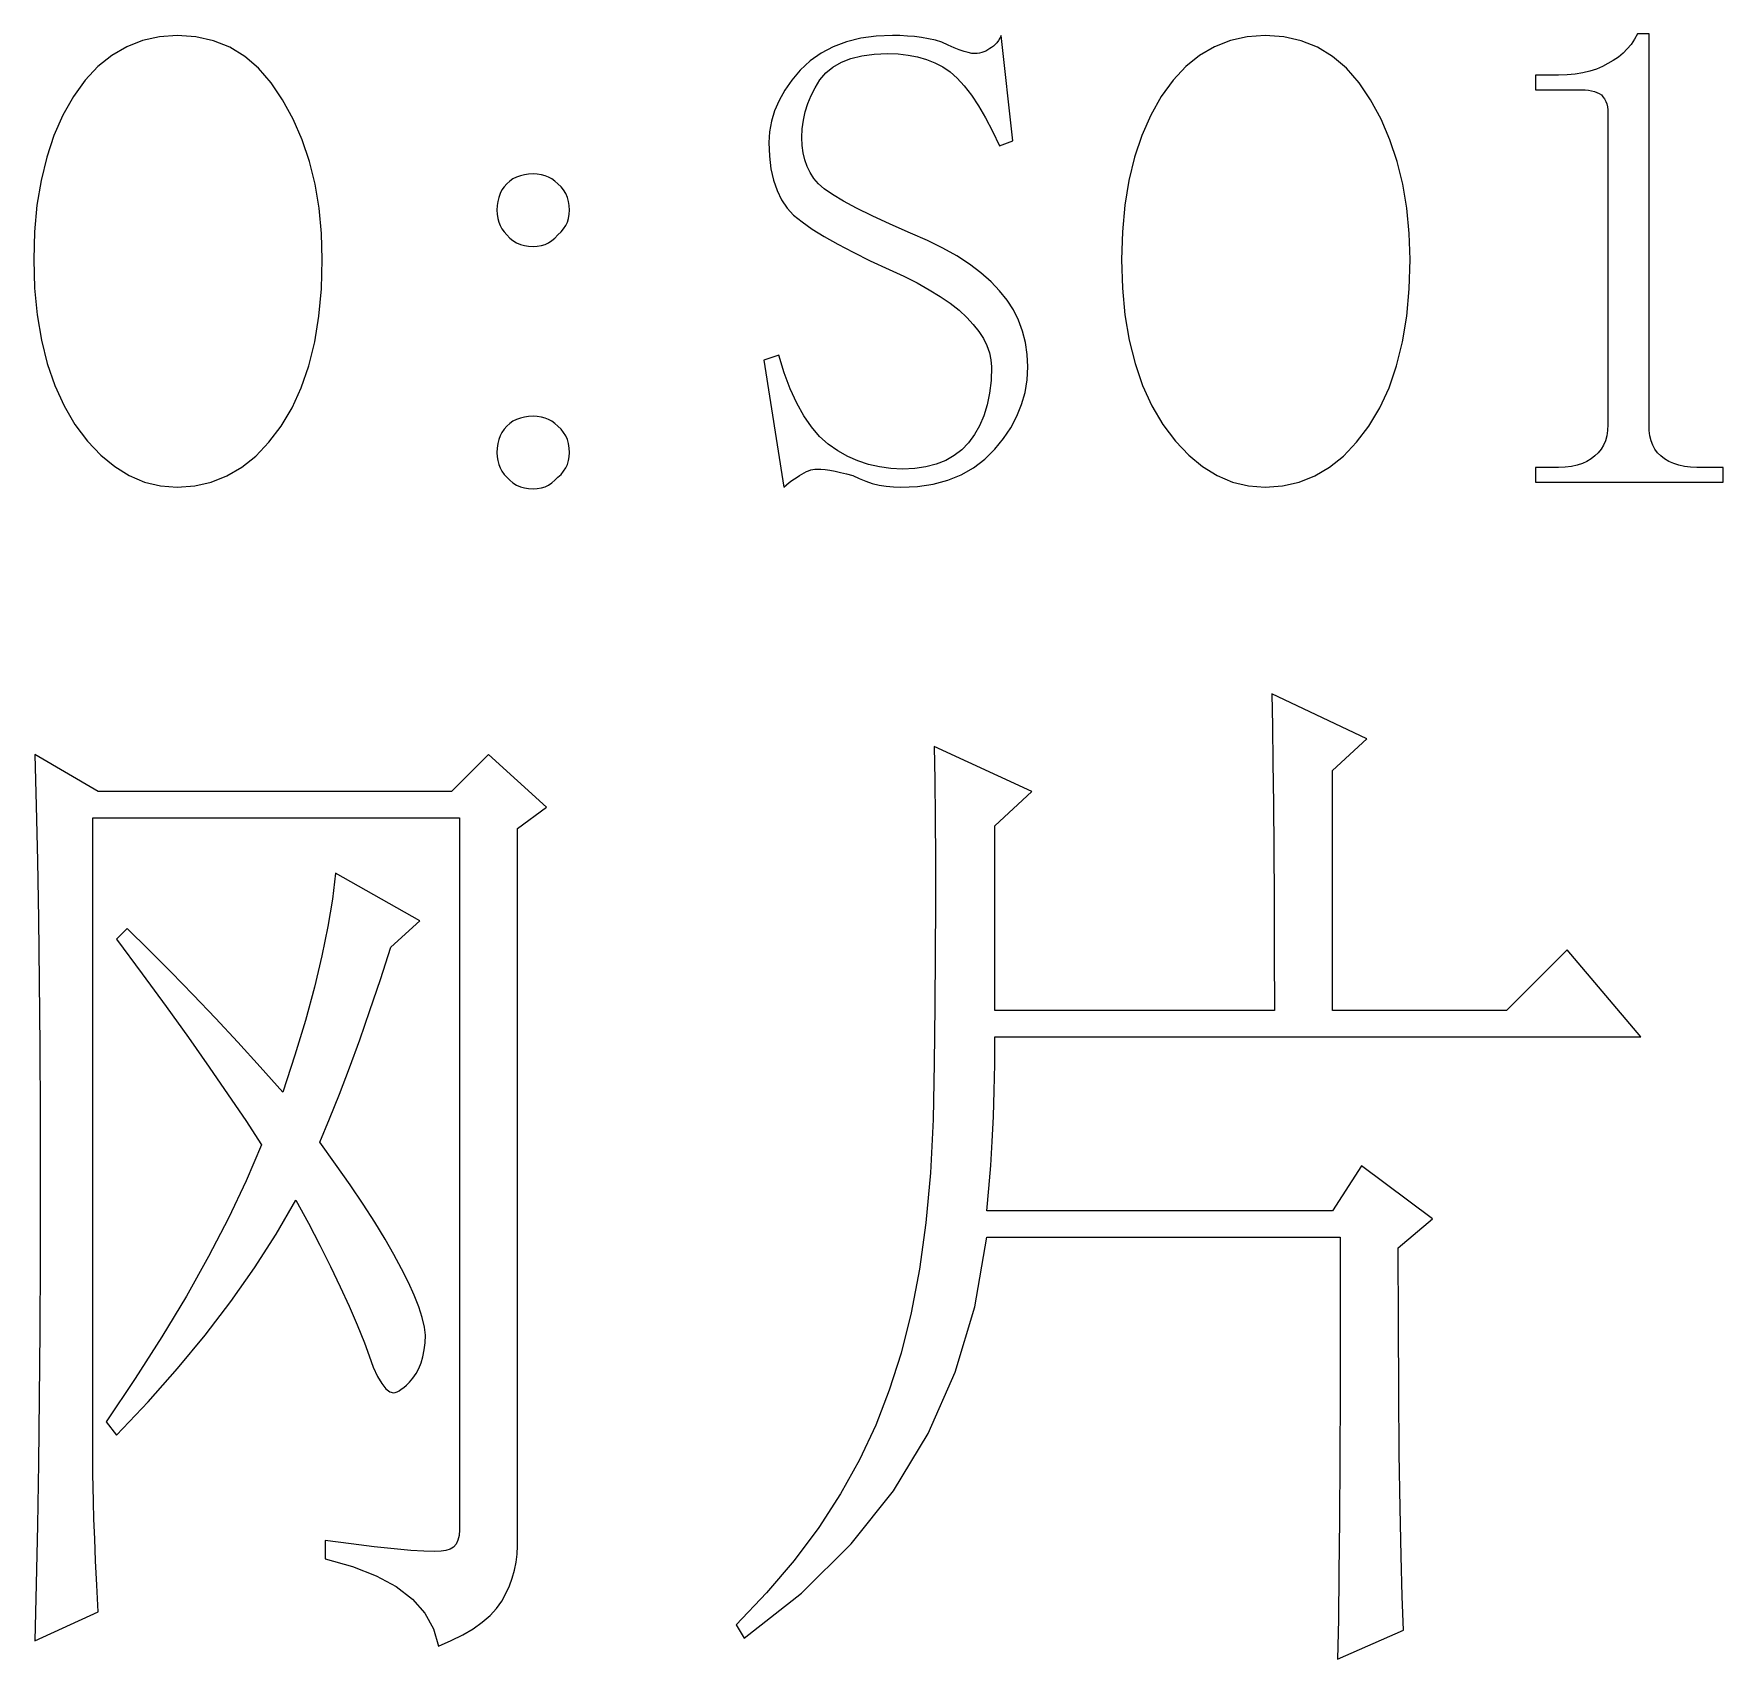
# Model space of a CAD drawing. Extents: x -190 to 190, y -140 to 140.
# Drawn here: x -168.91 to -154.67, y -122.09 to -108.4 of the extents above; entities that cross this region are included whole.
import ezdxf

# ---------------------------------------------------------------- set-up
doc = ezdxf.new("R2010")
doc.units = 0
doc.header["$MEASUREMENT"] = 0
doc.layers.get('0').update_dxf_attribs({"linetype": 'CONTINUOUS'})

msp = doc.modelspace()

# ---------------------------------------------------------------- linework, layer by layer
for points in [[(-167.699004, -108.410996), (-167.85, -108.421992), (-167.85, -108.421992), (-167.991992, -108.452998), (-167.991992, -108.452998), (-168.125, -108.506006), (-168.125, -108.506006), (-168.250996, -108.579004), (-168.250996, -108.579004), (-168.366992, -108.672998), (-168.366992, -108.672998), (-168.475, -108.788994), (-168.475, -108.788994), (-168.574004, -108.925), (-168.574004, -108.925), (-168.662988, -109.082002), (-168.662988, -109.082002), (-168.737988, -109.252998), (-168.737988, -109.252998), (-168.799004, -109.435996), (-168.799004, -109.435996), (-168.846992, -109.632998), (-168.846992, -109.632998), (-168.880996, -109.842002), (-168.880996, -109.842002), (-168.900996, -110.065), (-168.900996, -110.065), (-168.908008, -110.3), (-168.908008, -110.3), (-168.900996, -110.538994), (-168.900996, -110.538994), (-168.879004, -110.765), (-168.879004, -110.765), (-168.844004, -110.977002), (-168.844004, -110.977002), (-168.794004, -111.175), (-168.794004, -111.175), (-168.730996, -111.36), (-168.730996, -111.36), (-168.652988, -111.530996), (-168.652988, -111.530996), (-168.560996, -111.689004), (-168.560996, -111.689004), (-168.455, -111.828994), (-168.455, -111.828994), (-168.342988, -111.947998), (-168.342988, -111.947998), (-168.225996, -112.044004), (-168.225996, -112.044004), (-168.102988, -112.12), (-168.102988, -112.12), (-167.974004, -112.173994), (-167.974004, -112.173994), (-167.839004, -112.205996), (-167.839004, -112.205996), (-167.699004, -112.217002), (-167.699004, -112.217002), (-167.551992, -112.205996), (-167.551992, -112.205996), (-167.412988, -112.175), (-167.412988, -112.175), (-167.28, -112.122002), (-167.28, -112.122002), (-167.155, -112.048994), (-167.155, -112.048994), (-167.037988, -111.955), (-167.037988, -111.955), (-166.926992, -111.838994), (-166.926992, -111.838994), (-166.824004, -111.702998), (-166.824004, -111.702998), (-166.731992, -111.547998), (-166.731992, -111.547998), (-166.654004, -111.378994), (-166.654004, -111.378994), (-166.590996, -111.194004), (-166.590996, -111.194004), (-166.540996, -110.992998), (-166.540996, -110.992998), (-166.505996, -110.777002), (-166.505996, -110.777002), (-166.484004, -110.545996), (-166.484004, -110.545996), (-166.476992, -110.3), (-166.476992, -110.3), (-166.484004, -110.078994), (-166.484004, -110.078994), (-166.504004, -109.867002), (-166.504004, -109.867002), (-166.538008, -109.665), (-166.538008, -109.665), (-166.585996, -109.472002), (-166.585996, -109.472002), (-166.647012, -109.29), (-166.647012, -109.29), (-166.721992, -109.116006), (-166.721992, -109.116006), (-166.810996, -108.952998), (-166.810996, -108.952998), (-166.906992, -108.809004), (-166.906992, -108.809004), (-167.014004, -108.687998), (-167.014004, -108.687998), (-167.13, -108.587998), (-167.13, -108.587998), (-167.256992, -108.510996), (-167.256992, -108.510996), (-167.394004, -108.455), (-167.394004, -108.455), (-167.541992, -108.421992), (-167.541992, -108.421992), (-167.699004, -108.410996)], [(-161.859004, -110.31), (-161.698994, -110.382998), (-161.698994, -110.382998), (-161.577002, -110.439004), (-161.577002, -110.439004), (-161.465, -110.495996), (-161.465, -110.495996), (-161.361992, -110.552998), (-161.361992, -110.552998), (-161.268994, -110.61), (-161.268994, -110.61), (-161.185, -110.667998), (-161.185, -110.667998), (-161.110996, -110.727002), (-161.110996, -110.727002), (-161.046992, -110.785996), (-161.046992, -110.785996), (-160.990996, -110.845996), (-160.990996, -110.845996), (-160.945, -110.905), (-160.945, -110.905), (-160.906006, -110.965), (-160.906006, -110.965), (-160.877002, -111.024004), (-160.877002, -111.024004), (-160.855, -111.084004), (-160.855, -111.084004), (-160.842998, -111.142998), (-160.842998, -111.142998), (-160.837988, -111.202998), (-160.837988, -111.202998), (-160.842002, -111.317998), (-160.842002, -111.317998), (-160.853994, -111.425), (-160.853994, -111.425), (-160.873994, -111.524004), (-160.873994, -111.524004), (-160.901992, -111.615996), (-160.901992, -111.615996), (-160.937998, -111.699004), (-160.937998, -111.699004), (-160.980996, -111.773994), (-160.980996, -111.773994), (-161.033008, -111.842002), (-161.033008, -111.842002), (-161.088008, -111.900996), (-161.088008, -111.900996), (-161.152002, -111.951006), (-161.152002, -111.951006), (-161.222998, -111.991006), (-161.222998, -111.991006), (-161.302998, -112.023008), (-161.302998, -112.023008), (-161.39001, -112.046006), (-161.39001, -112.046006), (-161.485, -112.06), (-161.485, -112.06), (-161.587998, -112.063994), (-161.587998, -112.063994), (-161.686006, -112.06), (-161.686006, -112.06), (-161.780996, -112.047002), (-161.780996, -112.047002), (-161.872998, -112.025996), (-161.872998, -112.025996), (-161.962998, -111.996006), (-161.962998, -111.996006), (-162.048994, -111.957998), (-162.048994, -111.957998), (-162.132998, -111.910996), (-162.132998, -111.910996), (-162.212998, -111.855996), (-162.212998, -111.855996), (-162.285996, -111.789004), (-162.285996, -111.789004), (-162.35501, -111.708994), (-162.35501, -111.708994), (-162.419004, -111.615996), (-162.419004, -111.615996), (-162.478994, -111.509004), (-162.478994, -111.509004), (-162.533994, -111.387998), (-162.533994, -111.387998), (-162.584004, -111.254004), (-162.584004, -111.254004), (-162.63001, -111.105996), (-162.63001, -111.105996), (-162.755, -111.147002), (-162.755, -111.147002), (-162.587998, -112.217002), (-162.587998, -112.217002), (-162.56499, -112.197998), (-162.56499, -112.197998), (-162.542002, -112.178994), (-162.542002, -112.178994), (-162.518994, -112.162002), (-162.518994, -112.162002), (-162.497998, -112.147002), (-162.497998, -112.147002), (-162.476006, -112.132002), (-162.476006, -112.132002), (-162.456006, -112.117998), (-162.456006, -112.117998), (-162.435996, -112.106006), (-162.435996, -112.106006), (-162.415996, -112.095), (-162.415996, -112.095), (-162.397002, -112.085), (-162.397002, -112.085), (-162.378994, -112.077998), (-162.378994, -112.077998), (-162.360996, -112.072002), (-162.360996, -112.072002), (-162.342998, -112.067002), (-162.342998, -112.067002), (-162.327002, -112.065), (-162.327002, -112.065), (-162.311006, -112.063994), (-162.311006, -112.063994), (-162.277002, -112.065), (-162.277002, -112.065), (-162.24, -112.069004), (-162.24, -112.069004), (-162.2, -112.074004), (-162.2, -112.074004), (-162.155996, -112.082002), (-162.155996, -112.082002), (-162.109004, -112.092002), (-162.109004, -112.092002), (-162.058994, -112.105), (-162.058994, -112.105), (-162.00499, -112.12), (-162.00499, -112.12), (-161.952998, -112.145), (-161.952998, -112.145), (-161.897998, -112.167002), (-161.897998, -112.167002), (-161.842998, -112.185), (-161.842998, -112.185), (-161.78501, -112.199004), (-161.78501, -112.199004), (-161.725996, -112.209004), (-161.725996, -112.209004), (-161.66499, -112.215), (-161.66499, -112.215), (-161.602002, -112.217002), (-161.602002, -112.217002), (-161.46, -112.21), (-161.46, -112.21), (-161.327998, -112.190996), (-161.327998, -112.190996), (-161.20499, -112.157998), (-161.20499, -112.157998), (-161.092002, -112.112998), (-161.092002, -112.112998), (-160.989004, -112.053994), (-160.989004, -112.053994), (-160.895, -111.982002), (-160.895, -111.982002), (-160.811006, -111.897002), (-160.811006, -111.897002), (-160.736992, -111.807998), (-160.736992, -111.807998), (-160.675, -111.716006), (-160.675, -111.716006), (-160.623994, -111.62), (-160.623994, -111.62), (-160.584004, -111.520996), (-160.584004, -111.520996), (-160.55501, -111.417998), (-160.55501, -111.417998), (-160.537998, -111.312002), (-160.537998, -111.312002), (-160.532998, -111.202998), (-160.532998, -111.202998), (-160.537998, -111.097998), (-160.537998, -111.097998), (-160.551992, -110.997998), (-160.551992, -110.997998), (-160.575996, -110.901992), (-160.575996, -110.901992), (-160.61001, -110.811006), (-160.61001, -110.811006), (-160.652998, -110.724004), (-160.652998, -110.724004), (-160.705996, -110.642002), (-160.705996, -110.642002), (-160.769004, -110.564004), (-160.769004, -110.564004), (-160.842002, -110.485996), (-160.842002, -110.485996), (-160.927002, -110.411006), (-160.927002, -110.411006), (-161.021992, -110.339004), (-161.021992, -110.339004), (-161.128994, -110.269004), (-161.128994, -110.269004), (-161.247998, -110.202998), (-161.247998, -110.202998), (-161.377998, -110.138994), (-161.377998, -110.138994), (-161.519004, -110.077998), (-161.519004, -110.077998), (-161.690996, -110.000996), (-161.690996, -110.000996), (-161.842998, -109.930996), (-161.842998, -109.930996), (-161.975, -109.865), (-161.975, -109.865), (-162.085996, -109.806006), (-162.085996, -109.806006), (-162.176992, -109.752002), (-162.176992, -109.752002), (-162.247002, -109.704004), (-162.247002, -109.704004), (-162.296992, -109.660996), (-162.296992, -109.660996), (-162.333994, -109.615996), (-162.333994, -109.615996), (-162.365, -109.567002), (-162.365, -109.567002), (-162.38999, -109.515), (-162.38999, -109.515), (-162.41001, -109.458994), (-162.41001, -109.458994), (-162.423994, -109.4), (-162.423994, -109.4), (-162.432998, -109.337998), (-162.432998, -109.337998), (-162.435996, -109.272002), (-162.435996, -109.272002), (-162.432002, -109.197998), (-162.432002, -109.197998), (-162.422998, -109.125), (-162.422998, -109.125), (-162.407998, -109.054004), (-162.407998, -109.054004), (-162.385996, -108.984004), (-162.385996, -108.984004), (-162.357998, -108.917002), (-162.357998, -108.917002), (-162.322998, -108.850996), (-162.322998, -108.850996), (-162.283008, -108.786006), (-162.283008, -108.786006), (-162.233994, -108.727002), (-162.233994, -108.727002), (-162.174004, -108.677002), (-162.174004, -108.677002), (-162.102998, -108.637002), (-162.102998, -108.637002), (-162.021992, -108.605), (-162.021992, -108.605), (-161.92999, -108.582002), (-161.92999, -108.582002), (-161.827002, -108.568994), (-161.827002, -108.568994), (-161.713008, -108.563994), (-161.713008, -108.563994), (-161.624004, -108.567002), (-161.624004, -108.567002), (-161.54, -108.577002), (-161.54, -108.577002), (-161.46, -108.591992), (-161.46, -108.591992), (-161.385, -108.613994), (-161.385, -108.613994), (-161.313994, -108.641992), (-161.313994, -108.641992), (-161.247002, -108.676006), (-161.247002, -108.676006), (-161.185996, -108.717002), (-161.185996, -108.717002), (-161.126006, -108.77), (-161.126006, -108.77), (-161.066992, -108.836006), (-161.066992, -108.836006), (-161.007002, -108.912998), (-161.007002, -108.912998), (-160.946992, -109.002998), (-160.946992, -109.002998), (-160.887998, -109.104004), (-160.887998, -109.104004), (-160.827998, -109.217002), (-160.827998, -109.217002), (-160.769004, -109.342002), (-160.769004, -109.342002), (-160.657998, -109.3), (-160.657998, -109.3), (-160.75499, -108.410996), (-160.75499, -108.410996), (-160.767002, -108.434004), (-160.767002, -108.434004), (-160.78, -108.453994), (-160.78, -108.453994), (-160.793008, -108.472002), (-160.793008, -108.472002), (-160.807002, -108.487998), (-160.807002, -108.487998), (-160.822002, -108.502002), (-160.822002, -108.502002), (-160.836992, -108.512998), (-160.836992, -108.512998), (-160.852002, -108.522002), (-160.852002, -108.522002), (-160.868008, -108.532998), (-160.868008, -108.532998), (-160.88501, -108.542998), (-160.88501, -108.542998), (-160.901992, -108.55), (-160.901992, -108.55), (-160.91999, -108.556006), (-160.91999, -108.556006), (-160.938994, -108.561006), (-160.938994, -108.561006), (-160.958008, -108.562998), (-160.958008, -108.562998), (-160.977002, -108.563994), (-160.977002, -108.563994), (-161.002998, -108.562002), (-161.002998, -108.562002), (-161.034004, -108.556006), (-161.034004, -108.556006), (-161.069004, -108.545996), (-161.069004, -108.545996), (-161.109004, -108.531992), (-161.109004, -108.531992), (-161.153008, -108.513994), (-161.153008, -108.513994), (-161.202002, -108.492998), (-161.202002, -108.492998), (-161.255, -108.467002), (-161.255, -108.467002), (-161.310996, -108.452002), (-161.310996, -108.452002), (-161.367998, -108.44), (-161.367998, -108.44), (-161.427002, -108.429004), (-161.427002, -108.429004), (-161.485996, -108.420996), (-161.485996, -108.420996), (-161.547002, -108.415996), (-161.547002, -108.415996), (-161.608994, -108.412002), (-161.608994, -108.412002), (-161.671992, -108.410996), (-161.671992, -108.410996), (-161.81, -108.416992), (-161.81, -108.416992), (-161.938994, -108.435), (-161.938994, -108.435), (-162.058994, -108.465), (-162.058994, -108.465), (-162.171006, -108.507002), (-162.171006, -108.507002), (-162.273008, -108.56), (-162.273008, -108.56), (-162.366006, -108.625996), (-162.366006, -108.625996), (-162.449004, -108.702998), (-162.449004, -108.702998), (-162.518994, -108.787002), (-162.518994, -108.787002), (-162.579004, -108.871992), (-162.579004, -108.871992), (-162.626992, -108.957998), (-162.626992, -108.957998), (-162.66499, -109.045), (-162.66499, -109.045), (-162.691992, -109.133994), (-162.691992, -109.133994), (-162.707998, -109.222998), (-162.707998, -109.222998), (-162.713008, -109.314004), (-162.713008, -109.314004), (-162.708994, -109.429004), (-162.708994, -109.429004), (-162.696006, -109.534004), (-162.696006, -109.534004), (-162.67499, -109.63), (-162.67499, -109.63), (-162.645, -109.717998), (-162.645, -109.717998), (-162.607002, -109.796006), (-162.607002, -109.796006), (-162.56, -109.865), (-162.56, -109.865), (-162.505, -109.925), (-162.505, -109.925), (-162.433994, -109.982002), (-162.433994, -109.982002), (-162.349004, -110.042002), (-162.349004, -110.042002), (-162.247998, -110.105), (-162.247998, -110.105), (-162.132998, -110.17), (-162.132998, -110.17), (-162.002998, -110.237998), (-162.002998, -110.237998), (-161.859004, -110.31)], [(-158.533008, -108.410996), (-158.682998, -108.421992), (-158.682998, -108.421992), (-158.825, -108.452998), (-158.825, -108.452998), (-158.959004, -108.506006), (-158.959004, -108.506006), (-159.083994, -108.579004), (-159.083994, -108.579004), (-159.2, -108.672998), (-159.2, -108.672998), (-159.307998, -108.788994), (-159.307998, -108.788994), (-159.408008, -108.925), (-159.408008, -108.925), (-159.495996, -109.082002), (-159.495996, -109.082002), (-159.571006, -109.252998), (-159.571006, -109.252998), (-159.632002, -109.435996), (-159.632002, -109.435996), (-159.67999, -109.632998), (-159.67999, -109.632998), (-159.713994, -109.842002), (-159.713994, -109.842002), (-159.733994, -110.065), (-159.733994, -110.065), (-159.740996, -110.3), (-159.740996, -110.3), (-159.733994, -110.538994), (-159.733994, -110.538994), (-159.712998, -110.765), (-159.712998, -110.765), (-159.677002, -110.977002), (-159.677002, -110.977002), (-159.628008, -111.175), (-159.628008, -111.175), (-159.564004, -111.36), (-159.564004, -111.36), (-159.485996, -111.530996), (-159.485996, -111.530996), (-159.393994, -111.689004), (-159.393994, -111.689004), (-159.288008, -111.828994), (-159.288008, -111.828994), (-159.176006, -111.947998), (-159.176006, -111.947998), (-159.059004, -112.044004), (-159.059004, -112.044004), (-158.935996, -112.12), (-158.935996, -112.12), (-158.806992, -112.173994), (-158.806992, -112.173994), (-158.673008, -112.205996), (-158.673008, -112.205996), (-158.533008, -112.217002), (-158.533008, -112.217002), (-158.386006, -112.205996), (-158.386006, -112.205996), (-158.245996, -112.175), (-158.245996, -112.175), (-158.114004, -112.122002), (-158.114004, -112.122002), (-157.988994, -112.048994), (-157.988994, -112.048994), (-157.870996, -111.955), (-157.870996, -111.955), (-157.760996, -111.838994), (-157.760996, -111.838994), (-157.657998, -111.702998), (-157.657998, -111.702998), (-157.565996, -111.547998), (-157.565996, -111.547998), (-157.488008, -111.378994), (-157.488008, -111.378994), (-157.424004, -111.194004), (-157.424004, -111.194004), (-157.373994, -110.992998), (-157.373994, -110.992998), (-157.339004, -110.777002), (-157.339004, -110.777002), (-157.317998, -110.545996), (-157.317998, -110.545996), (-157.310996, -110.3), (-157.310996, -110.3), (-157.317002, -110.078994), (-157.317002, -110.078994), (-157.337998, -109.867002), (-157.337998, -109.867002), (-157.372002, -109.665), (-157.372002, -109.665), (-157.418994, -109.472002), (-157.418994, -109.472002), (-157.480996, -109.29), (-157.480996, -109.29), (-157.555, -109.116006), (-157.555, -109.116006), (-157.644004, -108.952998), (-157.644004, -108.952998), (-157.74, -108.809004), (-157.74, -108.809004), (-157.847002, -108.687998), (-157.847002, -108.687998), (-157.964004, -108.587998), (-157.964004, -108.587998), (-158.090996, -108.510996), (-158.090996, -108.510996), (-158.227998, -108.455), (-158.227998, -108.455), (-158.37499, -108.421992), (-158.37499, -108.421992), (-158.533008, -108.410996)], [(-155.296992, -111.689004), (-155.296992, -108.397002), (-155.296992, -108.397002), (-155.394004, -108.397002), (-155.394004, -108.397002), (-155.419004, -108.442998), (-155.419004, -108.442998), (-155.448008, -108.485996), (-155.448008, -108.485996), (-155.480996, -108.525), (-155.480996, -108.525), (-155.515996, -108.561006), (-155.515996, -108.561006), (-155.55499, -108.592998), (-155.55499, -108.592998), (-155.597998, -108.622002), (-155.597998, -108.622002), (-155.644004, -108.646992), (-155.644004, -108.646992), (-155.69, -108.672998), (-155.69, -108.672998), (-155.73999, -108.695), (-155.73999, -108.695), (-155.79499, -108.712998), (-155.79499, -108.712998), (-155.855, -108.727002), (-155.855, -108.727002), (-155.919004, -108.737002), (-155.919004, -108.737002), (-155.986992, -108.742998), (-155.986992, -108.742998), (-156.060996, -108.745), (-156.060996, -108.745), (-156.25501, -108.745), (-156.25501, -108.745), (-156.25501, -108.87), (-156.25501, -108.87), (-155.865996, -108.87), (-155.865996, -108.87), (-155.836006, -108.87), (-155.836006, -108.87), (-155.807002, -108.872998), (-155.807002, -108.872998), (-155.780996, -108.877002), (-155.780996, -108.877002), (-155.756992, -108.882998), (-155.756992, -108.882998), (-155.735996, -108.891006), (-155.735996, -108.891006), (-155.716006, -108.9), (-155.716006, -108.9), (-155.699004, -108.910996), (-155.699004, -108.910996), (-155.68499, -108.927998), (-155.68499, -108.927998), (-155.672002, -108.946006), (-155.672002, -108.946006), (-155.662002, -108.967002), (-155.662002, -108.967002), (-155.653994, -108.987998), (-155.653994, -108.987998), (-155.647988, -109.012002), (-155.647988, -109.012002), (-155.645, -109.036992), (-155.645, -109.036992), (-155.644004, -109.063994), (-155.644004, -109.063994), (-155.644004, -111.689004), (-155.644004, -111.689004), (-155.645996, -111.739004), (-155.645996, -111.739004), (-155.652998, -111.783994), (-155.652998, -111.783994), (-155.663994, -111.826006), (-155.663994, -111.826006), (-155.68, -111.864004), (-155.68, -111.864004), (-155.700996, -111.897002), (-155.700996, -111.897002), (-155.725996, -111.927002), (-155.725996, -111.927002), (-155.755, -111.952998), (-155.755, -111.952998), (-155.78499, -111.979004), (-155.78499, -111.979004), (-155.82, -112.001006), (-155.82, -112.001006), (-155.858994, -112.017998), (-155.858994, -112.017998), (-155.902002, -112.031992), (-155.902002, -112.031992), (-155.950996, -112.042002), (-155.950996, -112.042002), (-156.002998, -112.047998), (-156.002998, -112.047998), (-156.060996, -112.05), (-156.060996, -112.05), (-156.25501, -112.05), (-156.25501, -112.05), (-156.25501, -112.175), (-156.25501, -112.175), (-154.671992, -112.175), (-154.671992, -112.175), (-154.671992, -112.05), (-154.671992, -112.05), (-154.893994, -112.05), (-154.893994, -112.05), (-154.947998, -112.047998), (-154.947998, -112.047998), (-154.998008, -112.042002), (-154.998008, -112.042002), (-155.045, -112.031992), (-155.045, -112.031992), (-155.089004, -112.017998), (-155.089004, -112.017998), (-155.129004, -112.001006), (-155.129004, -112.001006), (-155.165996, -111.979004), (-155.165996, -111.979004), (-155.199004, -111.952998), (-155.199004, -111.952998), (-155.22499, -111.927002), (-155.22499, -111.927002), (-155.247002, -111.897002), (-155.247002, -111.897002), (-155.265, -111.864004), (-155.265, -111.864004), (-155.278994, -111.826006), (-155.278994, -111.826006), (-155.288994, -111.783994), (-155.288994, -111.783994), (-155.295, -111.739004), (-155.295, -111.739004), (-155.296992, -111.689004)], [(-164.395996, -109.917998), (-164.394004, -109.883008), (-164.394004, -109.883008), (-164.395996, -109.845), (-164.395996, -109.845), (-164.401992, -109.808994), (-164.401992, -109.808994), (-164.412012, -109.775), (-164.412012, -109.775), (-164.425996, -109.742998), (-164.425996, -109.742998), (-164.444004, -109.713008), (-164.444004, -109.713008), (-164.465, -109.686006), (-164.465, -109.686006), (-164.490996, -109.660996), (-164.490996, -109.660996), (-164.515996, -109.638994), (-164.515996, -109.638994), (-164.542012, -109.62), (-164.542012, -109.62), (-164.57, -109.605), (-164.57, -109.605), (-164.6, -109.592998), (-164.6, -109.592998), (-164.630996, -109.585), (-164.630996, -109.585), (-164.665, -109.58), (-164.665, -109.58), (-164.699004, -109.577998), (-164.699004, -109.577998), (-164.738008, -109.58), (-164.738008, -109.58), (-164.774004, -109.585), (-164.774004, -109.585), (-164.808008, -109.592998), (-164.808008, -109.592998), (-164.84, -109.605), (-164.84, -109.605), (-164.87, -109.62), (-164.87, -109.62), (-164.896992, -109.638994), (-164.896992, -109.638994), (-164.921992, -109.660996), (-164.921992, -109.660996), (-164.943984, -109.686006), (-164.943984, -109.686006), (-164.963008, -109.713008), (-164.963008, -109.713008), (-164.977988, -109.742998), (-164.977988, -109.742998), (-164.99, -109.775), (-164.99, -109.775), (-164.997988, -109.808994), (-164.997988, -109.808994), (-165.003008, -109.845), (-165.003008, -109.845), (-165.005, -109.883008), (-165.005, -109.883008), (-165.003008, -109.917998), (-165.003008, -109.917998), (-164.997988, -109.952002), (-164.997988, -109.952002), (-164.99, -109.982998), (-164.99, -109.982998), (-164.977988, -110.012998), (-164.977988, -110.012998), (-164.963008, -110.040996), (-164.963008, -110.040996), (-164.943984, -110.067002), (-164.943984, -110.067002), (-164.921992, -110.092002), (-164.921992, -110.092002), (-164.896992, -110.117998), (-164.896992, -110.117998), (-164.87, -110.138994), (-164.87, -110.138994), (-164.84, -110.157002), (-164.84, -110.157002), (-164.808008, -110.170996), (-164.808008, -110.170996), (-164.774004, -110.180996), (-164.774004, -110.180996), (-164.738008, -110.187002), (-164.738008, -110.187002), (-164.699004, -110.188994), (-164.699004, -110.188994), (-164.665, -110.187002), (-164.665, -110.187002), (-164.630996, -110.180996), (-164.630996, -110.180996), (-164.6, -110.170996), (-164.6, -110.170996), (-164.57, -110.157002), (-164.57, -110.157002), (-164.542012, -110.138994), (-164.542012, -110.138994), (-164.515996, -110.117998), (-164.515996, -110.117998), (-164.490996, -110.092002), (-164.490996, -110.092002), (-164.465, -110.067002), (-164.465, -110.067002), (-164.444004, -110.040996), (-164.444004, -110.040996), (-164.425996, -110.012998), (-164.425996, -110.012998), (-164.412012, -109.982998), (-164.412012, -109.982998), (-164.401992, -109.952002), (-164.401992, -109.952002), (-164.395996, -109.917998)], [(-164.395996, -111.96), (-164.394004, -111.925), (-164.394004, -111.925), (-164.395996, -111.887002), (-164.395996, -111.887002), (-164.401992, -111.85), (-164.401992, -111.85), (-164.412012, -111.815996), (-164.412012, -111.815996), (-164.425996, -111.785), (-164.425996, -111.785), (-164.444004, -111.755), (-164.444004, -111.755), (-164.465, -111.727998), (-164.465, -111.727998), (-164.490996, -111.702998), (-164.490996, -111.702998), (-164.515996, -111.680996), (-164.515996, -111.680996), (-164.542012, -111.662002), (-164.542012, -111.662002), (-164.57, -111.647002), (-164.57, -111.647002), (-164.6, -111.635), (-164.6, -111.635), (-164.630996, -111.625996), (-164.630996, -111.625996), (-164.665, -111.620996), (-164.665, -111.620996), (-164.699004, -111.62), (-164.699004, -111.62), (-164.738008, -111.620996), (-164.738008, -111.620996), (-164.774004, -111.625996), (-164.774004, -111.625996), (-164.808008, -111.635), (-164.808008, -111.635), (-164.84, -111.647002), (-164.84, -111.647002), (-164.87, -111.662002), (-164.87, -111.662002), (-164.896992, -111.680996), (-164.896992, -111.680996), (-164.921992, -111.702998), (-164.921992, -111.702998), (-164.943984, -111.727998), (-164.943984, -111.727998), (-164.963008, -111.755), (-164.963008, -111.755), (-164.977988, -111.785), (-164.977988, -111.785), (-164.99, -111.815996), (-164.99, -111.815996), (-164.997988, -111.85), (-164.997988, -111.85), (-165.003008, -111.887002), (-165.003008, -111.887002), (-165.005, -111.925), (-165.005, -111.925), (-165.003008, -111.96), (-165.003008, -111.96), (-164.997988, -111.992998), (-164.997988, -111.992998), (-164.99, -112.025), (-164.99, -112.025), (-164.977988, -112.053994), (-164.977988, -112.053994), (-164.963008, -112.082002), (-164.963008, -112.082002), (-164.943984, -112.108994), (-164.943984, -112.108994), (-164.921992, -112.132998), (-164.921992, -112.132998), (-164.896992, -112.158994), (-164.896992, -112.158994), (-164.87, -112.180996), (-164.87, -112.180996), (-164.84, -112.199004), (-164.84, -112.199004), (-164.808008, -112.212998), (-164.808008, -112.212998), (-164.774004, -112.222998), (-164.774004, -112.222998), (-164.738008, -112.228994), (-164.738008, -112.228994), (-164.699004, -112.231006), (-164.699004, -112.231006), (-164.665, -112.228994), (-164.665, -112.228994), (-164.630996, -112.222998), (-164.630996, -112.222998), (-164.6, -112.212998), (-164.6, -112.212998), (-164.57, -112.199004), (-164.57, -112.199004), (-164.542012, -112.180996), (-164.542012, -112.180996), (-164.515996, -112.158994), (-164.515996, -112.158994), (-164.490996, -112.132998), (-164.490996, -112.132998), (-164.465, -112.108994), (-164.465, -112.108994), (-164.444004, -112.082002), (-164.444004, -112.082002), (-164.425996, -112.053994), (-164.425996, -112.053994), (-164.412012, -112.025), (-164.412012, -112.025), (-164.401992, -111.992998), (-164.401992, -111.992998), (-164.395996, -111.96)], [(-160.811006, -117.078994), (-160.80999, -116.847002), (-160.80999, -116.847002), (-155.36501, -116.847002), (-155.36501, -116.847002), (-155.987988, -116.113994), (-155.987988, -116.113994), (-156.498994, -116.625), (-156.498994, -116.625), (-157.965, -116.625), (-157.965, -116.625), (-157.965, -114.602998), (-157.965, -114.602998), (-157.675996, -114.335996), (-157.675996, -114.335996), (-158.475996, -113.957998), (-158.475996, -113.957998), (-158.471006, -114.230996), (-158.471006, -114.230996), (-158.465996, -114.538994), (-158.465996, -114.538994), (-158.461006, -114.883994), (-158.461006, -114.883994), (-158.457998, -115.265), (-158.457998, -115.265), (-158.455996, -115.682002), (-158.455996, -115.682002), (-158.455, -116.135), (-158.455, -116.135), (-158.454004, -116.625), (-158.454004, -116.625), (-160.80999, -116.625), (-160.80999, -116.625), (-160.80999, -115.07), (-160.80999, -115.07), (-160.499004, -114.780996), (-160.499004, -114.780996), (-161.320996, -114.402998), (-161.320996, -114.402998), (-161.31499, -114.685996), (-161.31499, -114.685996), (-161.312002, -115.000996), (-161.312002, -115.000996), (-161.31, -115.35), (-161.31, -115.35), (-161.31, -115.730996), (-161.31, -115.730996), (-161.312002, -116.144004), (-161.312002, -116.144004), (-161.31499, -116.590996), (-161.31499, -116.590996), (-161.320996, -117.07), (-161.320996, -117.07), (-161.329004, -117.545), (-161.329004, -117.545), (-161.351992, -117.992998), (-161.351992, -117.992998), (-161.39001, -118.414004), (-161.39001, -118.414004), (-161.443994, -118.807002), (-161.443994, -118.807002), (-161.514004, -119.173994), (-161.514004, -119.173994), (-161.597998, -119.512998), (-161.597998, -119.512998), (-161.698994, -119.825), (-161.698994, -119.825), (-161.811992, -120.121006), (-161.811992, -120.121006), (-161.948994, -120.412998), (-161.948994, -120.412998), (-162.11, -120.7), (-162.11, -120.7), (-162.294004, -120.982002), (-162.294004, -120.982002), (-162.500996, -121.26), (-162.500996, -121.26), (-162.733008, -121.533994), (-162.733008, -121.533994), (-162.987988, -121.802998), (-162.987988, -121.802998), (-162.920996, -121.914004), (-162.920996, -121.914004), (-162.438008, -121.535), (-162.438008, -121.535), (-162.019004, -121.120996), (-162.019004, -121.120996), (-161.663994, -120.672998), (-161.663994, -120.672998), (-161.372002, -120.190996), (-161.372002, -120.190996), (-161.143008, -119.673994), (-161.143008, -119.673994), (-160.978008, -119.122002), (-160.978008, -119.122002), (-160.876006, -118.536006), (-160.876006, -118.536006), (-157.898994, -118.536006), (-157.898994, -118.536006), (-157.898994, -119.217998), (-157.898994, -119.217998), (-157.90001, -119.842002), (-157.90001, -119.842002), (-157.902998, -120.407998), (-157.902998, -120.407998), (-157.905996, -120.916006), (-157.905996, -120.916006), (-157.91, -121.366006), (-157.91, -121.366006), (-157.915, -121.757998), (-157.915, -121.757998), (-157.921006, -122.092002), (-157.921006, -122.092002), (-157.36499, -121.846992), (-157.36499, -121.846992), (-157.377002, -121.564004), (-157.377002, -121.564004), (-157.387002, -121.220996), (-157.387002, -121.220996), (-157.39501, -120.82), (-157.39501, -120.82), (-157.401992, -120.36), (-157.401992, -120.36), (-157.406006, -119.841006), (-157.406006, -119.841006), (-157.408994, -119.262002), (-157.408994, -119.262002), (-157.41, -118.625), (-157.41, -118.625), (-157.121006, -118.381006), (-157.121006, -118.381006), (-157.720996, -117.935996), (-157.720996, -117.935996), (-157.965, -118.313994), (-157.965, -118.313994), (-160.876006, -118.313994), (-160.876006, -118.313994), (-160.859004, -118.125996), (-160.859004, -118.125996), (-160.843994, -117.930996), (-160.843994, -117.930996), (-160.832002, -117.729004), (-160.832002, -117.729004), (-160.822002, -117.518994), (-160.822002, -117.518994), (-160.815, -117.302998), (-160.815, -117.302998), (-160.811006, -117.078994)], [(-168.887012, -121.460996), (-168.899004, -121.935996), (-168.899004, -121.935996), (-168.365, -121.692002), (-168.365, -121.692002), (-168.376992, -121.467002), (-168.376992, -121.467002), (-168.386992, -121.262002), (-168.386992, -121.262002), (-168.395, -121.077002), (-168.395, -121.077002), (-168.401992, -120.912002), (-168.401992, -120.912002), (-168.405996, -120.767002), (-168.405996, -120.767002), (-168.409004, -120.640996), (-168.409004, -120.640996), (-168.41, -120.535996), (-168.41, -120.535996), (-168.41, -115.002998), (-168.41, -115.002998), (-165.320996, -115.002998), (-165.320996, -115.002998), (-165.320996, -121.002998), (-165.320996, -121.002998), (-165.324004, -121.05), (-165.324004, -121.05), (-165.334004, -121.09), (-165.334004, -121.09), (-165.349004, -121.122998), (-165.349004, -121.122998), (-165.371992, -121.147998), (-165.371992, -121.147998), (-165.4, -121.165996), (-165.4, -121.165996), (-165.435, -121.177002), (-165.435, -121.177002), (-165.475996, -121.180996), (-165.475996, -121.180996), (-165.535, -121.183994), (-165.535, -121.183994), (-165.62, -121.182002), (-165.62, -121.182002), (-165.731992, -121.175), (-165.731992, -121.175), (-165.871992, -121.162002), (-165.871992, -121.162002), (-166.039004, -121.143994), (-166.039004, -121.143994), (-166.233008, -121.120996), (-166.233008, -121.120996), (-166.454004, -121.092002), (-166.454004, -121.092002), (-166.454004, -121.247002), (-166.454004, -121.247002), (-166.222012, -121.311006), (-166.222012, -121.311006), (-166.022012, -121.389004), (-166.022012, -121.389004), (-165.854004, -121.48), (-165.854004, -121.48), (-165.718008, -121.585), (-165.718008, -121.585), (-165.612988, -121.702998), (-165.612988, -121.702998), (-165.54, -121.835), (-165.54, -121.835), (-165.499004, -121.981006), (-165.499004, -121.981006), (-165.39, -121.935), (-165.39, -121.935), (-165.291992, -121.885996), (-165.291992, -121.885996), (-165.205, -121.835), (-165.205, -121.835), (-165.129004, -121.780996), (-165.129004, -121.780996), (-165.062988, -121.724004), (-165.062988, -121.724004), (-165.009004, -121.665), (-165.009004, -121.665), (-164.965, -121.602998), (-164.965, -121.602998), (-164.93, -121.538994), (-164.93, -121.538994), (-164.9, -121.473994), (-164.9, -121.473994), (-164.875996, -121.407998), (-164.875996, -121.407998), (-164.856992, -121.342002), (-164.856992, -121.342002), (-164.842988, -121.274004), (-164.842988, -121.274004), (-164.835, -121.205996), (-164.835, -121.205996), (-164.831992, -121.136006), (-164.831992, -121.136006), (-164.831992, -115.092002), (-164.831992, -115.092002), (-164.588008, -114.914004), (-164.588008, -114.914004), (-165.075996, -114.47), (-165.075996, -114.47), (-165.388008, -114.780996), (-165.388008, -114.780996), (-168.365, -114.780996), (-168.365, -114.780996), (-168.899004, -114.47), (-168.899004, -114.47), (-168.887012, -114.903008), (-168.887012, -114.903008), (-168.877012, -115.365996), (-168.877012, -115.365996), (-168.869004, -115.857002), (-168.869004, -115.857002), (-168.861992, -116.377998), (-168.861992, -116.377998), (-168.858008, -116.927998), (-168.858008, -116.927998), (-168.855, -117.505996), (-168.855, -117.505996), (-168.854004, -118.114004), (-168.854004, -118.114004), (-168.855, -118.730996), (-168.855, -118.730996), (-168.858008, -119.323994), (-168.858008, -119.323994), (-168.861992, -119.893994), (-168.861992, -119.893994), (-168.869004, -120.44), (-168.869004, -120.44), (-168.877012, -120.962002), (-168.877012, -120.962002), (-168.887012, -121.460996)], [(-167.935996, -116.117002), (-168.120996, -115.935996), (-168.120996, -115.935996), (-168.21, -116.025), (-168.21, -116.025), (-167.993984, -116.315996), (-167.993984, -116.315996), (-167.793008, -116.593008), (-167.793008, -116.593008), (-167.604004, -116.855), (-167.604004, -116.855), (-167.43, -117.103008), (-167.43, -117.103008), (-167.269004, -117.335996), (-167.269004, -117.335996), (-167.120996, -117.554004), (-167.120996, -117.554004), (-166.988008, -117.757998), (-166.988008, -117.757998), (-167.117988, -118.061992), (-167.117988, -118.061992), (-167.266992, -118.375), (-167.266992, -118.375), (-167.435, -118.699004), (-167.435, -118.699004), (-167.621992, -119.032002), (-167.621992, -119.032002), (-167.829004, -119.375), (-167.829004, -119.375), (-168.054004, -119.727998), (-168.054004, -119.727998), (-168.299004, -120.092002), (-168.299004, -120.092002), (-168.21, -120.203008), (-168.21, -120.203008), (-167.945, -119.923008), (-167.945, -119.923008), (-167.695996, -119.641992), (-167.695996, -119.641992), (-167.464004, -119.360996), (-167.464004, -119.360996), (-167.247988, -119.077998), (-167.247988, -119.077998), (-167.049004, -118.795), (-167.049004, -118.795), (-166.865996, -118.51), (-166.865996, -118.51), (-166.698984, -118.225), (-166.698984, -118.225), (-166.594004, -118.417998), (-166.594004, -118.417998), (-166.497012, -118.603994), (-166.497012, -118.603994), (-166.408008, -118.782998), (-166.408008, -118.782998), (-166.325, -118.954004), (-166.325, -118.954004), (-166.25, -119.117998), (-166.25, -119.117998), (-166.181992, -119.275), (-166.181992, -119.275), (-166.121016, -119.425), (-166.121016, -119.425), (-166.082988, -119.537002), (-166.082988, -119.537002), (-166.047012, -119.632002), (-166.047012, -119.632002), (-166.010996, -119.709004), (-166.010996, -119.709004), (-165.975996, -119.77), (-165.975996, -119.77), (-165.941992, -119.812998), (-165.941992, -119.812998), (-165.908984, -119.838994), (-165.908984, -119.838994), (-165.875996, -119.847002), (-165.875996, -119.847002), (-165.862988, -119.845), (-165.862988, -119.845), (-165.847012, -119.84), (-165.847012, -119.84), (-165.83, -119.831006), (-165.83, -119.831006), (-165.810996, -119.817998), (-165.810996, -119.817998), (-165.79, -119.802002), (-165.79, -119.802002), (-165.767988, -119.782002), (-165.767988, -119.782002), (-165.742988, -119.757998), (-165.742988, -119.757998), (-165.712988, -119.723994), (-165.712988, -119.723994), (-165.686992, -119.685996), (-165.686992, -119.685996), (-165.664004, -119.642998), (-165.664004, -119.642998), (-165.645, -119.595), (-165.645, -119.595), (-165.63, -119.542998), (-165.63, -119.542998), (-165.618008, -119.485996), (-165.618008, -119.485996), (-165.61, -119.425), (-165.61, -119.425), (-165.608008, -119.362998), (-165.608008, -119.362998), (-165.617012, -119.292998), (-165.617012, -119.292998), (-165.635996, -119.212998), (-165.635996, -119.212998), (-165.664004, -119.124004), (-165.664004, -119.124004), (-165.703008, -119.025996), (-165.703008, -119.025996), (-165.750996, -118.919004), (-165.750996, -118.919004), (-165.81, -118.802998), (-165.81, -118.802998), (-165.873008, -118.682998), (-165.873008, -118.682998), (-165.948008, -118.552998), (-165.948008, -118.552998), (-166.034004, -118.410996), (-166.034004, -118.410996), (-166.133008, -118.258994), (-166.133008, -118.258994), (-166.243008, -118.095), (-166.243008, -118.095), (-166.365, -117.921006), (-166.365, -117.921006), (-166.499004, -117.735996), (-166.499004, -117.735996), (-166.415996, -117.538994), (-166.415996, -117.538994), (-166.332012, -117.33), (-166.332012, -117.33), (-166.246992, -117.107998), (-166.246992, -117.107998), (-166.160996, -116.872998), (-166.160996, -116.872998), (-166.075, -116.625), (-166.075, -116.625), (-165.986992, -116.365), (-165.986992, -116.365), (-165.898984, -116.091992), (-165.898984, -116.091992), (-165.654004, -115.87), (-165.654004, -115.87), (-166.365, -115.47), (-166.365, -115.47), (-166.390996, -115.687002), (-166.390996, -115.687002), (-166.429004, -115.919004), (-166.429004, -115.919004), (-166.48, -116.167002), (-166.48, -116.167002), (-166.543008, -116.430996), (-166.543008, -116.430996), (-166.619004, -116.71), (-166.619004, -116.71), (-166.707988, -117.004004), (-166.707988, -117.004004), (-166.81, -117.314004), (-166.81, -117.314004), (-167, -117.100996), (-167, -117.100996), (-167.189004, -116.892998), (-167.189004, -116.892998), (-167.376992, -116.690996), (-167.376992, -116.690996), (-167.564004, -116.494004), (-167.564004, -116.494004), (-167.750996, -116.302998), (-167.750996, -116.302998), (-167.935996, -116.117002)]]:
    msp.add_lwpolyline(points)

doc.saveas('drawing.dxf')
